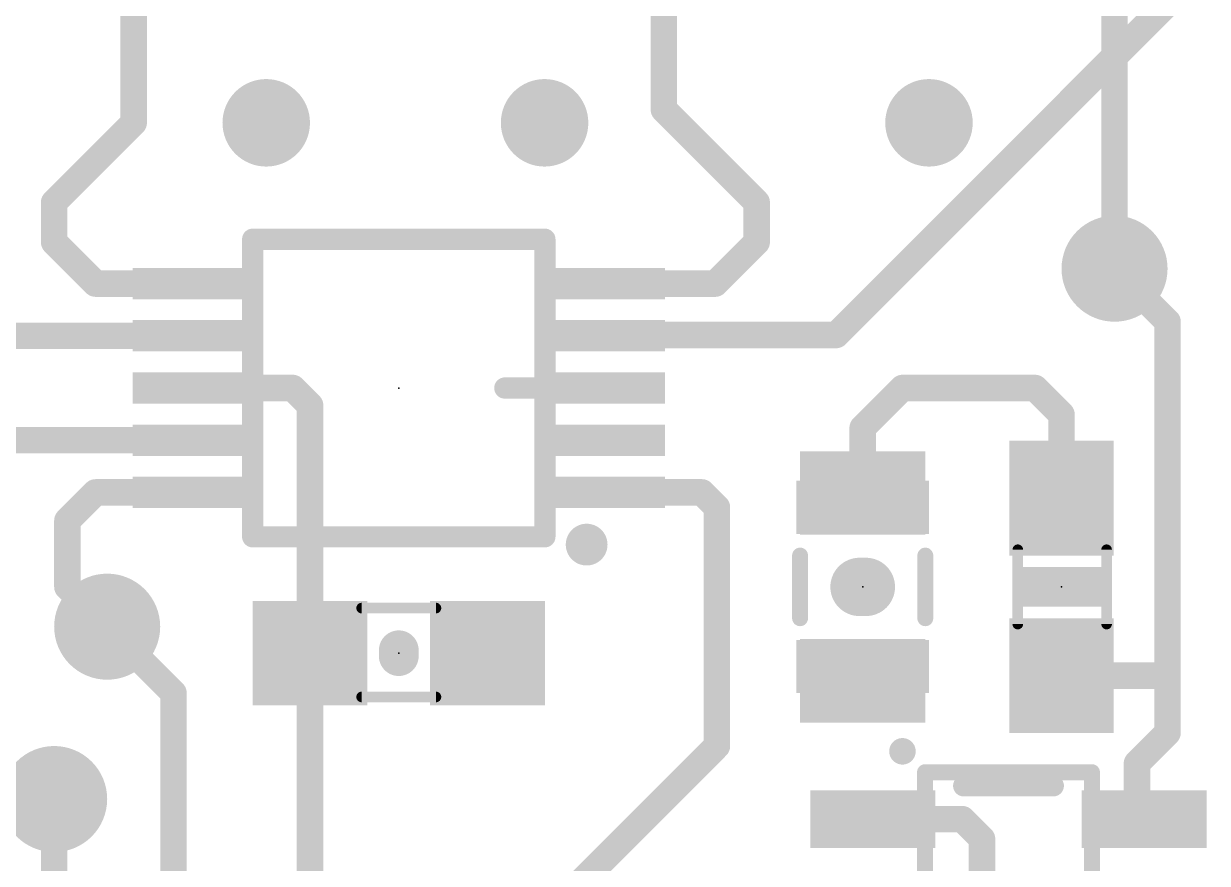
# Model space of a CAD drawing. Extents: x -22 to 88, y -20 to 45.
# Drawn here: x 10.38 to 21.72, y 28.47 to 36.51 of the extents above; entities that cross this region are included whole.
import ezdxf

# ---------------------------------------------------------------- set-up
doc = ezdxf.new("R2010")
doc.units = 0
for name, color, linetype in [('1', 12, 'CONTINUOUS'), ('16', 132, 'CONTINUOUS'), ('18', 110, 'CONTINUOUS'), ('21', 41, 'CONTINUOUS'), ('23', 53, 'CONTINUOUS'), ('51', 53, 'CONTINUOUS')]:
    doc.layers.add(name, color=color, linetype=linetype)

# ---------------------------------------------------------------- blocks, each defined once
blk = doc.blocks.new('RECT')
blk.add_solid([(-0.5, -0.5), (0.5, -0.5), (-0.5, 0.5), (0.5, 0.5)])
blk = doc.blocks.new('ROUNDV')
at = {"const_width": 0.5}
blk.add_lwpolyline([(0, -0.25, 1), (0, 0.25, 1), (0, -0.25)], format="xyb", dxfattribs=at)

msp = doc.modelspace()

# ---------------------------------------------------------------- linework, layer by layer
at = {"layer": '1'}
for points, const_width in [([(11.43, 35.56), (11.43, 43.307)], 0.254), ([(16.51, 35.687), (16.51, 43.307)], 0.254), ([(18.161, 33.528), (21.59, 36.957)], 0.254), ([(17.399, 34.798), (16.51, 35.687)], 0.254), ([(10.668, 34.798), (11.43, 35.56)], 0.254), ([(10.668, 34.417), (10.668, 34.798)], 0.254), ([(17.399, 34.417), (17.399, 34.798)], 0.254), ([(11.065, 34.02), (10.668, 34.417)], 0.254), ([(17.002, 34.02), (17.399, 34.417)], 0.254), ([(21.336, 33.655), (20.828, 34.163)], 0.254), ([(11.92, 34.02), (11.065, 34.02)], 0.254), ([(16.02, 34.02), (17.002, 34.02)], 0.254), ([(21.336, 30.226), (21.336, 33.655)], 0.254), ([(11.92, 33.52), (6.739, 33.52)], 0.254), ([(16.028, 33.528), (16.02, 33.52)], 0.254), ([(16.028, 33.528), (18.161, 33.528)], 0.254), ([(11.92, 33.02), (12.954, 33.02)], 0.254), ([(12.954, 33.02), (13.12, 32.854)], 0.254), ([(16.02, 33.02), (14.986, 33.02)], 0.2032), ([(18.415, 32.639), (18.796, 33.02)], 0.254), ([(18.796, 33.02), (20.066, 33.02)], 0.254), ([(20.32, 32.766), (20.066, 33.02)], 0.254), ([(13.12, 30.48), (13.12, 32.854)], 0.254), ([(20.32, 31.965), (20.32, 32.766)], 0.254), ([(18.415, 32.015), (18.415, 32.639)], 0.254), ([(11.92, 32.52), (9.66, 32.52)], 0.254), ([(11.065, 32.02), (10.795, 31.75)], 0.254), ([(11.92, 32.02), (11.065, 32.02)], 0.254), ([(16.02, 32.02), (16.875, 32.02)], 0.254), ([(16.875, 32.02), (17.018, 31.877)], 0.254), ([(17.018, 29.591), (17.018, 31.877)], 0.254), ([(10.795, 31.75), (10.795, 31.115)], 0.254), ([(10.795, 31.115), (11.176, 30.734)], 0.254), ([(13.12, 30.48), (13.12, 28.233)], 0.254), ([(20.32, 30.265), (21.297, 30.265)], 0.254), ([(21.297, 30.265), (21.336, 30.226)], 0.254), ([(21.336, 29.718), (21.336, 30.226)], 0.254), ([(21.043, 29.425), (21.336, 29.718)], 0.254), ([(14.097, 26.67), (17.018, 29.591)], 0.254), ([(21.043, 28.9591), (21.043, 29.425)], 0.254), ([(10.668, 29.083), (9.779, 29.083)], 0.254), ([(21.1121, 28.89), (21.043, 28.9591)], 0.254), ([(18.5119, 28.89), (19.37, 28.89)], 0.254), ([(19.37, 28.89), (19.558, 28.702)], 0.254), ([(19.558, 28.702), (19.558, 27.178)], 0.254)]:
    msp.add_lwpolyline(points, dxfattribs=dict(at, const_width=const_width))
for points, const_width in [([(16.5549, 35.7319, 1), (16.4651, 35.6421)], 0.127), ([(16.4465, 35.687, 1), (16.5735, 35.687)], 0.127), ([(11.3665, 35.56, 1), (11.4935, 35.56)], 0.127), ([(11.4749, 35.5151, 1), (11.3851, 35.6049)], 0.127), ([(10.7315, 34.798, 1), (10.6045, 34.798)], 0.127), ([(10.6231, 34.8429, 1), (10.7129, 34.7531)], 0.127), ([(17.4625, 34.798, 1), (17.3355, 34.798)], 0.127), ([(17.3541, 34.7531, 1), (17.4439, 34.8429)], 0.127), ([(10.7129, 34.4619, 1), (10.6231, 34.3721)], 0.127), ([(10.6045, 34.417, 1), (10.7315, 34.417)], 0.127), ([(17.3355, 34.417, 1), (17.4625, 34.417)], 0.127), ([(17.4439, 34.3721, 1), (17.3541, 34.4619)], 0.127), ([(20.8729, 34.2079, 1), (20.7831, 34.1181)], 0.127), ([(11.065, 34.0835, 1), (11.065, 33.9565)], 0.127), ([(11.92, 33.9565, 1), (11.92, 34.0835)], 0.127), ([(16.02, 34.0835, 1), (16.02, 33.9565)], 0.127), ([(17.002, 33.9565, 1), (17.002, 34.0835)], 0.127), ([(11.0201, 33.9751, 1), (11.1099, 34.0649)], 0.127), ([(16.9571, 34.0649, 1), (17.0469, 33.9751)], 0.127), ([(21.3995, 33.655, 1), (21.2725, 33.655)], 0.127), ([(21.2911, 33.6101, 1), (21.3809, 33.6999)], 0.127), ([(11.92, 33.4565, 1), (11.92, 33.5835)], 0.127), ([(15.9751, 33.5649, 1), (16.0649, 33.4751)], 0.127), ([(16.028, 33.5915, 1), (16.028, 33.4645)], 0.127), ([(16.0729, 33.4831, 1), (15.9831, 33.5729)], 0.127), ([(18.1161, 33.5729, 1), (18.2059, 33.4831)], 0.127), ([(18.161, 33.4645, 1), (18.161, 33.5915)], 0.127), ([(11.92, 33.0835, 1), (11.92, 32.9565)], 0.127), ([(12.9989, 33.0649, 1), (12.9091, 32.9751)], 0.127), ([(12.954, 32.9565, 1), (12.954, 33.0835)], 0.127), ([(14.986, 33.0708, 1), (14.986, 32.9692)], 0.1016), ([(16.02, 32.9692, 1), (16.02, 33.0708)], 0.1016), ([(18.796, 33.0835, 1), (18.796, 32.9565)], 0.127), ([(18.8409, 32.9751, 1), (18.7511, 33.0649)], 0.127), ([(20.1109, 33.0649, 1), (20.0211, 32.9751)], 0.127), ([(20.066, 32.9565, 1), (20.066, 33.0835)], 0.127), ([(13.1835, 32.854, 1), (13.0565, 32.854)], 0.127), ([(13.0751, 32.8091, 1), (13.1649, 32.8989)], 0.127), ([(20.3835, 32.766, 1), (20.2565, 32.766)], 0.127), ([(20.2751, 32.7211, 1), (20.3649, 32.8109)], 0.127), ([(18.4785, 32.639, 1), (18.3515, 32.639)], 0.127), ([(18.3701, 32.6839, 1), (18.4599, 32.5941)], 0.127), ([(11.92, 32.4565, 1), (11.92, 32.5835)], 0.127), ([(11.065, 32.0835, 1), (11.065, 31.9565)], 0.127), ([(11.1099, 31.9751, 1), (11.0201, 32.0649)], 0.127), ([(11.92, 31.9565, 1), (11.92, 32.0835)], 0.127), ([(16.02, 32.0835, 1), (16.02, 31.9565)], 0.127), ([(16.9199, 32.0649, 1), (16.8301, 31.9751)], 0.127), ([(16.875, 31.9565, 1), (16.875, 32.0835)], 0.127), ([(17.0815, 31.877, 1), (16.9545, 31.877)], 0.127), ([(16.9731, 31.8321, 1), (17.0629, 31.9219)], 0.127), ([(18.3515, 32.015, 1), (18.4785, 32.015)], 0.127), ([(20.2565, 31.965, 1), (20.3835, 31.965)], 0.127), ([(10.8585, 31.75, 1), (10.7315, 31.75)], 0.127), ([(10.7501, 31.7949, 1), (10.8399, 31.7051)], 0.127), ([(10.8399, 31.1599, 1), (10.7501, 31.0701)], 0.127), ([(10.7315, 31.115, 1), (10.8585, 31.115)], 0.127), ([(11.1311, 30.6891, 1), (11.2209, 30.7789)], 0.127), ([(13.1835, 30.48, 1), (13.0565, 30.48)], 0.127), ([(13.0565, 30.48, 1), (13.1835, 30.48)], 0.127), ([(20.32, 30.3285, 1), (20.32, 30.2015)], 0.127), ([(21.3419, 30.3099, 1), (21.2521, 30.2201)], 0.127), ([(21.3995, 30.226, 1), (21.2725, 30.226)], 0.127), ([(21.2725, 30.226, 1), (21.3995, 30.226)], 0.127), ([(21.2911, 30.1811, 1), (21.3809, 30.2709)], 0.127), ([(21.297, 30.2015, 1), (21.297, 30.3285)], 0.127), ([(21.3809, 29.6731, 1), (21.2911, 29.7629)], 0.127), ([(17.0629, 29.5461, 1), (16.9731, 29.6359)], 0.127), ([(21.2725, 29.718, 1), (21.3995, 29.718)], 0.127), ([(16.9545, 29.591, 1), (17.0815, 29.591)], 0.127), ([(21.1065, 29.425, 1), (20.9795, 29.425)], 0.127), ([(20.9981, 29.4699, 1), (21.0879, 29.3801)], 0.127), ([(10.668, 29.0195, 1), (10.668, 29.1465)], 0.127), ([(21.0879, 29.004, 1), (20.9981, 28.9142)], 0.127), ([(18.5119, 28.9535, 1), (18.5119, 28.8265)], 0.127), ([(19.4149, 28.9349, 1), (19.3251, 28.8451)], 0.127), ([(19.37, 28.8265, 1), (19.37, 28.9535)], 0.127), ([(20.9795, 28.9591, 1), (21.1065, 28.9591)], 0.127), ([(21.0672, 28.8451, 1), (21.157, 28.9349)], 0.127), ([(19.6215, 28.702, 1), (19.4945, 28.702)], 0.127), ([(19.5131, 28.6571, 1), (19.6029, 28.7469)], 0.127)]:
    msp.add_lwpolyline(points, format="xyb", dxfattribs=dict(at, const_width=const_width))
at = {"layer": '16', "const_width": 0.254}
for points in [[(20.828, 34.163), (20.828, 40.64)], [(11.176, 30.734), (11.811, 30.099)], [(11.811, 30.099), (11.811, 27.051)], [(10.668, 26.035), (10.668, 29.083)]]:
    msp.add_lwpolyline(points, dxfattribs=at)
at = {"layer": '16', "const_width": 0.127}
for points in [[(20.7645, 34.163, 1), (20.8915, 34.163)], [(11.2209, 30.7789, 1), (11.1311, 30.6891)], [(11.8745, 30.099, 1), (11.7475, 30.099)], [(11.7661, 30.0541, 1), (11.8559, 30.1439)], [(10.7315, 29.083, 1), (10.6045, 29.083)]]:
    msp.add_lwpolyline(points, format="xyb", dxfattribs=at)
at = {"layer": '21'}
for points, const_width in [([(15.37, 34.445), (12.57, 34.445)], 0.2032), ([(12.57, 31.595), (15.37, 31.595)], 0.2032), ([(17.815, 31.415), (17.815, 30.815)], 0.1524), ([(19.015, 31.415), (19.015, 30.815)], 0.1524), ([(18.4455, 31.115), (18.3845, 31.115)], 0.5588), ([(13.97, 30.5079), (13.97, 30.4521)], 0.381), ([(19.3826, 29.21), (20.2414, 29.21)], 0.2032)]:
    msp.add_lwpolyline(points, dxfattribs=dict(at, const_width=const_width))
for points, const_width in [([(12.57, 34.4958, 1), (12.57, 34.3942)], 0.1016), ([(15.37, 34.3942, 1), (15.37, 34.4958)], 0.1016), ([(12.57, 31.6458, 1), (12.57, 31.5442)], 0.1016), ([(15.37, 31.5442, 1), (15.37, 31.6458)], 0.1016), ([(15.77, 31.42, 1), (15.77, 31.62, 1), (15.77, 31.42)], 0.2), ([(17.8531, 31.415, 1), (17.7769, 31.415)], 0.0762), ([(19.0531, 31.415, 1), (18.9769, 31.415)], 0.0762), ([(18.3845, 31.2547, 1), (18.3845, 30.9753)], 0.2794), ([(18.4455, 30.9753, 1), (18.4455, 31.2547)], 0.2794), ([(17.7769, 30.815, 1), (17.8531, 30.815)], 0.0762), ([(18.9769, 30.815, 1), (19.0531, 30.815)], 0.0762), ([(14.0653, 30.5079, 1), (13.8748, 30.5079)], 0.1905), ([(13.8748, 30.4521, 1), (14.0653, 30.4521)], 0.1905), ([(18.796, 29.4767, 1), (18.796, 29.6037, 1), (18.796, 29.4767)], 0.127), ([(19.3826, 29.2608, 1), (19.3826, 29.1592)], 0.1016), ([(20.2414, 29.1592, 1), (20.2414, 29.2608)], 0.1016)]:
    msp.add_lwpolyline(points, format="xyb", dxfattribs=dict(at, const_width=const_width))
at = {"layer": '23'}
for p in [(13.97, 33.02), (18.415, 31.115), (20.32, 31.115), (13.97, 30.48)]:
    msp.add_point(p, dxfattribs=at)
at = {"layer": '51'}
for points, const_width in [([(12.57, 34.445), (12.57, 31.595)], 0.2032), ([(15.37, 31.595), (15.37, 34.445)], 0.2032), ([(19.901, 31.471), (19.901, 30.759)], 0.1016), ([(20.752, 31.471), (20.752, 30.759)], 0.1016), ([(13.614, 30.912), (14.326, 30.912)], 0.1016), ([(13.614, 30.061), (14.326, 30.061)], 0.1016), ([(19.012, 26.54), (19.012, 29.34)], 0.1524), ([(20.612, 29.34), (19.012, 29.34)], 0.1524), ([(20.612, 29.34), (20.612, 26.54)], 0.1524)]:
    msp.add_lwpolyline(points, dxfattribs=dict(at, const_width=const_width))
for points, const_width in [([(12.6208, 34.445, 1), (12.5192, 34.445)], 0.1016), ([(15.4208, 34.445, 1), (15.3192, 34.445)], 0.1016), ([(12.5192, 31.595, 1), (12.6208, 31.595)], 0.1016), ([(15.3192, 31.595, 1), (15.4208, 31.595)], 0.1016), ([(19.9264, 31.471, 1), (19.8756, 31.471)], 0.0508), ([(20.7774, 31.471, 1), (20.7266, 31.471)], 0.0508), ([(13.614, 30.9374, 1), (13.614, 30.8866)], 0.0508), ([(14.326, 30.8866, 1), (14.326, 30.9374)], 0.0508), ([(19.8756, 30.759, 1), (19.9264, 30.759)], 0.0508), ([(20.7266, 30.759, 1), (20.7774, 30.759)], 0.0508), ([(13.614, 30.0864, 1), (13.614, 30.0356)], 0.0508), ([(14.326, 30.0356, 1), (14.326, 30.0864)], 0.0508), ([(19.0501, 29.34, 1), (18.9739, 29.34)], 0.0762), ([(19.012, 29.3781, 1), (19.012, 29.3019)], 0.0762), ([(20.6501, 29.34, 1), (20.5739, 29.34)], 0.0762), ([(20.612, 29.3019, 1), (20.612, 29.3781)], 0.0762)]:
    msp.add_lwpolyline(points, format="xyb", dxfattribs=dict(at, const_width=const_width))

# ---------------------------------------------------------------- block references
at = {"layer": '1'}
for p, xscale, rotation in [((11.92, 34.02), 0.3, 270), ((16.02, 34.02), 0.3, 90), ((11.92, 33.52), 0.3, 270), ((16.02, 33.52), 0.3, 90), ((11.92, 33.02), 0.3, 270), ((16.02, 33.02), 0.3, 90), ((11.92, 32.52), 0.3, 270), ((16.02, 32.52), 0.3, 90), ((20.32, 31.965), 1.1, 270), ((11.92, 32.02), 0.3, 270), ((16.02, 32.02), 0.3, 90), ((20.32, 30.265), 1.1, 270)]:
    msp.add_blockref('RECT', p, dxfattribs=dict(at, xscale=xscale, rotation=rotation))
at = {"layer": '1', "yscale": 1.2, "rotation": 270}
for p, xscale in [((18.415, 32.015), 0.8), ((18.415, 30.215), 0.8), ((18.5119, 28.89), 0.55), ((21.1121, 28.89), 0.55)]:
    msp.add_blockref('RECT', p, dxfattribs=dict(at, xscale=xscale))
at = {"layer": '1', "xscale": 1.1}
for p in [(13.12, 30.48), (14.82, 30.48)]:
    msp.add_blockref('RECT', p, dxfattribs=at)
at = {"layer": '18'}
for p, xscale, yscale in [((12.7, 35.56), 0.8382, 0.8382), ((12.7, 35.56), 0.8382, 0.8382), ((15.367, 35.56), 0.8382, 0.8382), ((15.367, 35.56), 0.8382, 0.8382), ((19.05, 35.56), 0.8382, 0.8382), ((19.05, 35.56), 0.8382, 0.8382), ((20.828, 34.163), 1.016, 1.016), ((20.828, 34.163), 1.016, 1.016), ((11.176, 30.734), 1.016, 1.016), ((11.176, 30.734), 1.016, 1.016), ((10.668, 29.083), 1.016, 1.016), ((10.668, 29.083), 1.016, 1.016)]:
    msp.add_blockref('ROUNDV', p, dxfattribs=dict(at, xscale=xscale, yscale=yscale))
at = {"layer": '21', "xscale": 0.381, "yscale": 0.762, "rotation": 270}
msp.add_blockref('RECT', (20.32, 31.115), dxfattribs=at)
at = {"layer": '51'}
for p, xscale, yscale, rotation in [((12.0075, 34.02), 0.3, 0.975, 270), ((15.9325, 34.02), 0.3, 0.975, 90), ((12.0075, 33.52), 0.3, 0.975, 270), ((15.9325, 33.52), 0.3, 0.975, 90), ((12.0075, 33.02), 0.3, 0.975, 270), ((15.9325, 33.02), 0.3, 0.975, 90), ((12.0075, 32.52), 0.3, 0.975, 270), ((15.9325, 32.52), 0.3, 0.975, 90), ((12.0075, 32.02), 0.3, 0.975, 270), ((15.9325, 32.02), 0.3, 0.975, 90), ((18.415, 31.877), 0.508, 1.27, 90), ((20.3251, 31.7032), 0.5001, 0.95, 270), ((20.3251, 30.5348), 0.5001, 0.95, 270), ((18.415, 30.353), 0.508, 1.27, 270), ((18.637, 28.89), 0.5, 0.65, 270), ((20.987, 28.89), 0.5, 0.65, 270)]:
    msp.add_blockref('RECT', p, dxfattribs=dict(at, xscale=xscale, yscale=yscale, rotation=rotation))
at = {"layer": '51', "xscale": 0.5001, "yscale": 0.95}
for p in [(13.3819, 30.4851), (14.5503, 30.4851)]:
    msp.add_blockref('RECT', p, dxfattribs=at)

doc.saveas('drawing.dxf')
